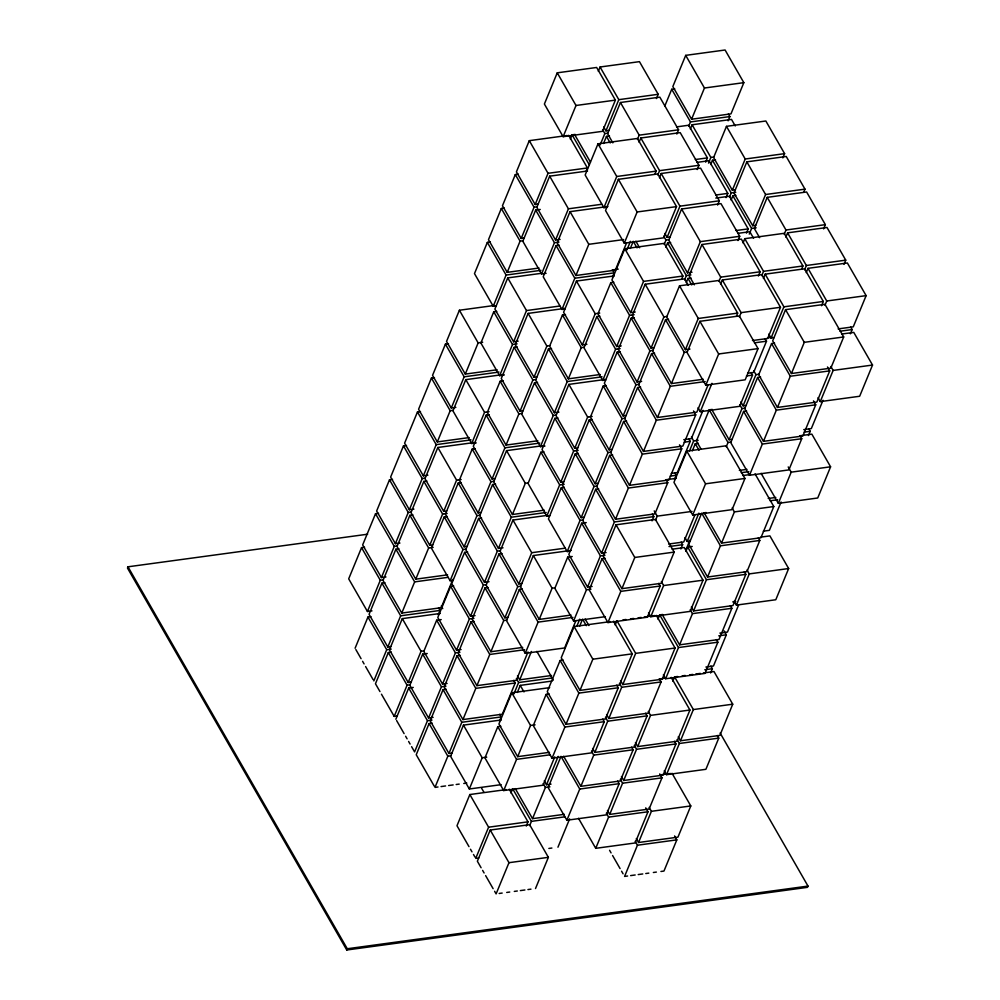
<?xml version="1.0" encoding="UTF-8"?>
<svg xmlns="http://www.w3.org/2000/svg" width="1000" height="1000" viewBox="0 0 1000 1000"><rect width="100%" height="100%" fill="white"/><g stroke="black" fill="none" stroke-linecap="round" stroke-linejoin="round"><path stroke-width="1.5" d="M367.625 534.212L127.987 566.8L127.475 568.05L346.763 950L807.487 887.337L808 886.087L720.125 733.037M364.575 547.225L361.55 547.638L348.688 578.837L367.438 611.487L371.975 610.875M378.55 513.312L375.525 513.725L362.663 544.925L381.413 577.575L385.962 576.962M392.537 479.387L389.5 479.8L376.637 511.012L395.387 543.663L399.938 543.05M406.512 445.475L403.475 445.887L390.625 477.088L409.375 509.75L413.913 509.137M420.487 411.562L417.463 411.975L404.6 443.175L423.35 475.838L427.887 475.213M434.462 377.65L431.438 378.062L418.575 409.263L437.325 441.925L469.15 437.587M448.45 343.738L445.412 344.15L432.55 375.35L451.3 408L455.85 407.388M494.237 305.487L459.4 310.238L446.538 341.438L465.288 374.087L497.1 369.762M490.387 241.988L487.35 242.4L474.487 273.6L493.237 306.262L496.275 305.85M504.363 208.075L501.325 208.487L488.475 239.688L507.225 272.35L539.038 268.025M518.337 174.163L515.312 174.575L502.45 205.775L521.2 238.438L524.225 238.025M567.163 135.512L529.288 140.662L516.425 171.863L535.175 204.513L538.212 204.1M557.25 72.825L544.388 104.038L563.138 136.688L602.525 131.325L615.388 100.125L596.638 67.475L557.25 72.825L576 105.487L563.138 136.688M367.438 611.487L380.3 580.288L361.55 547.638M381.413 577.575L394.275 546.375L375.525 513.725M395.387 543.663L408.25 512.463L389.5 479.8M409.375 509.75L422.225 478.55L403.475 445.887M423.35 475.838L436.213 444.637L417.463 411.975M437.325 441.925L450.188 410.725L431.438 378.062M451.3 408L464.162 376.8L445.412 344.15M465.288 374.087L478.15 342.887L459.4 310.238M493.237 306.262L506.1 275.062L487.35 242.4M507.225 272.35L520.075 241.15L501.325 208.487M521.2 238.438L534.062 207.237L515.312 174.575M535.175 204.513L548.038 173.312L529.288 140.662M355.087 648.25L367.95 617.05L370.975 616.638M384.95 582.725L381.925 583.138L369.062 614.338L387.812 646.988L390.85 646.575M398.938 548.8L395.9 549.212L383.038 580.413L401.788 613.075L441.188 607.712L452.875 579.35M412.912 514.888L409.888 515.3L397.025 546.5L415.775 579.163L447.587 574.837M426.887 480.975L423.862 481.388L411 512.587L429.75 545.25L432.775 544.837M474.2 442.525L437.837 447.475L424.975 478.675L443.725 511.337L446.763 510.925M503.675 374.487L465.8 379.65L452.938 410.85L471.688 443.5L476.225 442.887M496.788 311.4L493.75 311.812L480.887 343.013L499.637 375.675L504.188 375.05M541.062 273.363L507.738 277.9L494.875 309.1L513.625 341.763L518.162 341.138M540.237 209.45L535.688 210.075L522.825 241.275L541.575 273.925L546.125 273.312M587.55 171L549.663 176.163L536.812 207.362L555.562 240.012L560.1 239.4M570.35 139.088L572.1 134.838L575.138 134.425M598.312 71.263L600.062 67L639.45 61.65L658.2 94.3L656.45 98.562M373.837 680.9L386.7 649.7L367.95 617.05M387.812 646.988L400.675 615.788L381.925 583.138M401.788 613.075L414.65 581.875L395.9 549.212M415.775 579.163L428.638 547.962L409.888 515.3M429.75 545.25L442.612 514.05L423.862 481.388M443.725 511.337L456.587 480.125L437.837 447.475M471.688 443.5L484.55 412.3L465.8 379.65M499.637 375.675L512.5 344.475L493.75 311.812M513.625 341.763L526.487 310.562L507.738 277.9M541.575 273.925L554.438 242.725L535.688 210.075M555.562 240.012L568.413 208.812L549.663 176.163M586.263 170.8L587.425 167.963L568.675 135.3M391.362 652.138L388.325 652.55L375.462 683.75L379.963 691.587M440.188 613.475L402.3 618.625L389.45 649.825L408.2 682.487L411.225 682.075M447.275 516.475L444.237 516.888L431.375 548.088L450.125 580.75L453.162 580.337M461.25 482.562L458.225 482.975L445.363 514.175L464.113 546.825L467.137 546.413M475.225 448.65L472.2 449.062L459.338 480.262L478.088 512.913L481.112 512.5M489.212 414.725L486.175 415.138L473.312 446.337L492.062 479L495.1 478.587M503.188 380.812L500.15 381.225L487.3 412.425L506.05 445.087L537.863 440.763M517.163 346.9L514.138 347.312L501.275 378.512L520.025 411.175L523.05 410.763M564.475 308.45L528.112 313.4L515.25 344.6L534 377.262L537.038 376.85M559.1 245.162L556.075 245.575L543.212 276.775L561.962 309.425L564.987 309.012M607.925 206.5L570.05 211.65L557.188 242.85L575.938 275.512L615.325 270.15L626.438 243.212M654.975 173.962L656.15 171.125L637.4 138.463L598 143.825L585.15 175.025L603.9 207.688L606.925 207.275M600.163 144.925L604.837 133.575L602.587 129.662M608.987 130.45L605.95 130.863L618.812 99.663L600.062 67M603.538 143.512L606.462 136.412L609.5 136M676.838 134.062L678.587 129.8L659.837 97.15L620.438 102.5L607.587 133.7L612.837 142.85M397.25 715.987L394.212 716.4L407.075 685.2L388.325 652.55M408.2 682.487L421.05 651.287L402.3 618.625M450.125 580.75L462.987 549.538L444.237 516.888M464.113 546.825L476.975 515.625L458.225 482.975M478.088 512.913L490.95 481.712L472.2 449.062M492.062 479L504.925 447.8L486.175 415.138M506.05 445.087L518.9 413.888L500.15 381.225M520.025 411.175L532.888 379.975L514.138 347.312M534 377.262L546.862 346.05L528.112 313.4M561.962 309.425L574.825 278.225L556.075 245.575M575.938 275.512L588.8 244.312L570.05 211.65M603.9 207.688L616.75 176.488L598 143.825M438.312 614.688L440.062 610.438L438.562 607.825M395.85 719.237L408.713 688.037L413.25 687.425M427.225 653.512L422.688 654.125L409.825 685.325L428.575 717.987L433.125 717.362M441.213 619.6L436.662 620.212L423.8 651.413L442.55 684.075L447.1 683.45M453.675 585.887L450.637 586.3L437.788 617.5L456.538 650.163L461.075 649.538M467.65 551.975L464.625 552.388L451.763 583.587L470.513 616.237L475.05 615.625M481.625 518.062L478.6 518.462L465.737 549.675L484.487 582.325L489.038 581.712M495.613 484.137L492.575 484.55L479.712 515.75L498.462 548.413L503.013 547.8M542.925 445.688L506.562 450.637L493.7 481.838L512.45 514.5L544.263 510.175M537.55 382.4L534.513 382.812L521.65 414.012L540.4 446.675L544.95 446.05M551.525 348.488L548.488 348.9L535.638 380.1L554.388 412.75L558.925 412.137M565.5 314.575L562.475 314.975L549.612 346.188L568.362 378.837L600.175 374.513M614.325 275.912L576.45 281.062L563.587 312.262L582.337 344.925L586.888 344.312M618.387 179.325L605.525 210.525L624.275 243.188L663.662 237.825L676.525 206.625L657.775 173.962L618.387 179.325L637.137 211.975L624.275 243.188M637.438 139.412L639.188 135.162L620.438 102.5M639.075 142.25L640.825 138L680.212 132.637L698.962 165.3L697.212 169.55M664.712 106.287L671.725 89.275L674.75 88.863M685.7 55.362L672.837 86.562L691.587 119.213L730.987 113.863L743.838 82.662L725.088 50L685.7 55.362L704.45 88.012L691.587 119.213M408.713 688.037L427.463 720.7L414.6 751.9L411.6 746.675M428.575 717.987L441.438 686.787L422.688 654.125M442.55 684.075L455.412 652.875L436.662 620.212M456.538 650.163L469.387 618.95L450.637 586.3M470.513 616.237L483.375 585.037L464.625 552.388M484.487 582.325L497.35 551.125L478.6 518.462M498.462 548.413L511.325 517.212L492.575 484.55M512.45 514.5L525.312 483.3L506.562 450.637M540.4 446.675L553.263 415.462L534.513 382.812M554.388 412.75L567.238 381.55L548.488 348.9M568.362 378.837L581.225 347.638L562.475 314.975M582.337 344.925L595.2 313.725L576.45 281.062M612.463 277.125L614.212 272.863L612.712 270.25M432.113 723.125L429.087 723.538L416.225 754.737L434.225 786.087M446.1 689.212L443.062 689.625L430.2 720.825L448.95 753.487L451.987 753.075M460.075 655.3L457.05 655.713L444.188 686.912L462.938 719.575L502.325 714.212L515.188 683.012L513.688 680.4M474.05 621.388L471.025 621.8L458.162 653L476.912 685.65L516.3 680.3L528 651.938M488.038 587.463L485 587.875L472.137 619.087L490.887 651.737L522.712 647.412M502.013 553.55L498.975 553.962L486.125 585.163L504.875 617.825L507.9 617.413M546.287 515.513L512.962 520.05L500.1 551.25L518.85 583.913L521.875 583.5M543.95 451.812L540.913 452.225L528.05 483.425L546.8 516.087L549.837 515.675M557.925 417.9L554.9 418.312L542.038 449.513L560.788 482.163L563.812 481.75M605.237 379.45L568.875 384.387L556.013 415.6L574.763 448.25L577.788 447.837M599.862 316.15L596.825 316.562L583.975 347.762L602.725 380.425L605.75 380.012M613.837 282.238L610.812 282.65L597.95 313.85L616.7 346.512L621.237 345.887M681.762 278.875L682.925 276.038L664.175 243.375L624.788 248.738L611.925 279.938L630.675 312.6L635.225 311.975M626.938 249.838L630.45 241.325M657.825 174.913L659.575 170.662L640.825 138M630.325 248.425L633.25 241.325L637 247.862M659.45 177.75L661.2 173.5L700.6 168.137L719.35 200.8L717.588 205.05M346.763 950L347.275 948.75L127.987 566.8M688.713 126.188L690.475 121.925L671.725 89.275M690.35 129.025L692.1 124.775L731.5 119.412L735.25 125.95M429.087 723.538L447.837 756.2L434.975 787.4L438.013 786.988M448.95 753.487L461.812 722.288L443.062 689.625M462.938 719.575L475.8 688.363L457.05 655.713M476.912 685.65L489.775 654.45L471.025 621.8M490.887 651.737L503.75 620.538L485 587.875M504.875 617.825L517.725 586.625L498.975 553.962M518.85 583.913L531.712 552.712L512.962 520.05M546.8 516.087L559.663 484.875L540.913 452.225M560.788 482.163L573.65 450.962L554.9 418.312M574.763 448.25L587.625 417.05L568.875 384.387M602.725 380.425L615.575 349.225L596.825 316.562M616.7 346.512L629.562 315.312L610.812 282.65M630.675 312.6L643.538 281.388L624.788 248.738M501.325 719.975L463.45 725.125L450.588 756.325L469.338 788.988L501.15 784.65M522.388 589.05L519.362 589.462L506.5 620.662L525.25 653.325L564.637 647.962L575.75 621.013M571.213 550.4L533.337 555.55L520.475 586.75L539.225 619.412L571.05 615.075M564.325 487.312L561.3 487.725L548.438 518.925L567.188 551.575L570.212 551.163M578.3 453.387L575.275 453.8L562.413 485.012L581.163 517.663L584.2 517.25M592.288 419.475L589.25 419.888L576.388 451.087L595.138 483.75L598.175 483.338M606.263 385.562L603.237 385.975L590.375 417.175L609.125 449.837L612.15 449.425M620.237 351.65L617.212 352.062L604.35 383.263L623.1 415.925L626.125 415.513M634.225 317.738L631.188 318.15L618.325 349.35L637.075 382.013L641.625 381.388M688.312 285.4L684.562 278.875L645.163 284.237L632.312 315.438L651.062 348.088L654.087 347.675M664.225 244.325L665.975 240.075L663.725 236.15M670.125 236.95L667.087 237.362L679.95 206.163L661.2 173.5M665.85 247.162L667.6 242.913L670.638 242.5M737.975 240.55L739.725 236.3L720.975 203.637L681.587 209L668.725 240.2L687.475 272.85L692.025 272.238M705.675 162.15L707.425 157.9L688.675 125.237L676.55 126.888M708.512 163.1L710.85 157.425L692.1 124.775M728.112 120.825L729.862 116.575L728.363 113.963M710.725 164.525L712.487 160.263L715.512 159.85M782.85 157.912L784.6 153.65L765.85 121L726.462 126.35L713.6 157.55L732.35 190.212L735.375 189.8M469.338 788.988L482.2 757.775L463.45 725.125M525.25 653.325L538.112 622.125L519.362 589.462M539.225 619.412L552.087 588.212L533.337 555.55M567.188 551.575L580.05 520.375L561.3 487.725M581.163 517.663L594.025 486.463L575.275 453.8M595.138 483.75L608 452.55L589.25 419.888M609.125 449.837L621.987 418.638L603.237 385.975M623.1 415.925L635.962 384.725L617.212 352.062M637.075 382.013L649.938 350.8L631.188 318.15M651.062 348.088L663.913 316.887L645.163 284.237M499.45 721.175L501.213 716.925L499.712 714.312M506.213 789.587L469.85 794.538L456.987 825.738L468.988 846.637M500.838 726.287L497.8 726.7L484.95 757.913L503.7 790.562L543.088 785.212L554.775 756.838M549.663 687.638L511.788 692.788L498.925 723.988L517.675 756.65L549.487 752.325M572.238 556.512L567.7 557.137L554.837 588.337L573.587 620.988L605.4 616.663M586.225 522.6L581.675 523.212L568.812 554.425L587.562 587.075L592.112 586.462M598.688 488.888L595.65 489.3L582.8 520.5L601.55 553.162L606.087 552.55M612.663 454.975L609.637 455.387L596.775 486.587L615.525 519.25L654.912 513.888L667.775 482.688L666.275 480.075M626.638 421.062L623.612 421.475L610.75 452.675L629.5 485.337L668.9 479.975L681.75 448.775L679.5 444.85M640.625 387.15L637.587 387.562L624.725 418.762L643.475 451.413L682.875 446.062L695.738 414.862L693.487 410.938M654.6 353.237L651.575 353.65L638.713 384.85L657.463 417.5L696.85 412.15L707.962 385.2M668.575 319.312L665.55 319.725L652.688 350.938L671.438 383.587L703.25 379.263M736.5 315.95L737.675 313.113L718.925 280.462L679.525 285.812L666.663 317.013L685.413 349.675L689.963 349.062M513.938 693.888L518.612 682.537L516.362 678.625M551.55 675.5L519.725 679.825L531.425 651.462M684.6 279.825L686.35 275.575L667.6 242.913M687.475 272.85L700.337 241.65L681.587 209M517.325 692.475L520.237 685.387L552.062 681.05M686.237 282.663L687.987 278.412L691.012 278M758.35 276.05L760.113 271.788L741.363 239.137L701.963 244.5L689.1 275.7L694.35 284.837M726.05 197.65L727.812 193.388L709.062 160.738L696.938 162.387M729.475 197.175L731.237 192.925L712.487 160.263M732.35 190.212L745.212 159.012L726.462 126.35M731.112 200.025L732.862 195.763L735.888 195.35M803.812 191.988L804.987 189.15L786.237 156.488L746.838 161.85L733.975 193.05L752.725 225.712L755.763 225.3M469.85 794.538L488.6 827.188L475.737 858.388L478.762 857.987M503.7 790.562L516.55 759.362L497.8 726.7M517.675 756.65L530.538 725.45L511.788 692.788M573.587 620.988L586.45 589.788L567.7 557.137M587.562 587.075L600.425 555.875L581.675 523.212M601.55 553.162L614.4 521.962L595.65 489.3M615.525 519.25L628.387 488.05L609.637 455.387M629.5 485.337L642.362 454.137L623.612 421.475M643.475 451.413L656.338 420.213L637.587 387.562M657.463 417.5L670.325 386.3L651.575 353.65M671.438 383.587L684.3 352.388L665.55 319.725M685.413 349.675L698.275 318.475L679.525 285.812M535.513 888.538L548.375 857.337L529.625 824.675L490.225 830.037L477.362 861.237L481.112 867.763M549.175 693.962L546.138 694.375L533.288 725.575L552.038 758.238L591.425 752.875L604.288 721.675L602.788 719.062M563.15 660.05L560.125 660.462L547.263 691.663L566.013 724.312L605.4 718.962L618.263 687.763L616.763 685.15M610.462 621.6L574.1 626.55L561.237 657.75L579.987 690.4L619.388 685.05L632.238 653.85L613.488 621.188M605.087 558.3L602.062 558.713L589.2 589.913L607.95 622.575L647.337 617.212L660.2 586.013L658.7 583.4M616.038 524.8L603.175 556L621.925 588.663L661.312 583.3L674.175 552.1L655.425 519.438L616.038 524.8L634.788 557.463L621.925 588.663M699.912 321.312L687.05 352.512L705.8 385.175L745.188 379.812L758.05 348.612L739.3 315.95L699.912 321.312L718.662 353.975L705.8 385.175M576.838 626.225L579.763 619.138M718.962 281.413L720.713 277.15L701.963 244.5M510.913 792.962L512.663 788.713L531.413 821.363L529.663 825.625M579.637 626.225L582.562 619.138L586.312 625.675M720.588 284.25L722.35 279.988L761.737 274.637L780.487 307.288L767.625 338.488L752.475 340.55M746.438 233.15L748.188 228.888L729.438 196.238L715.8 198.088M743.025 242.925L744.788 238.675L784.175 233.312L802.925 265.975L801.762 268.812M749.275 234.1L751.612 228.425L732.862 195.763M752.725 225.712L765.588 194.513L746.838 161.85M823.612 228.9L825.362 224.65L806.612 191.988L767.225 197.35L754.362 228.55L759.613 237.7M490.225 830.037L508.975 862.688L496.112 893.888L494.613 891.275M552.038 758.238L564.888 727.038L546.138 694.375M566.013 724.312L578.875 693.112L560.125 660.462M579.987 690.4L592.85 659.2L574.1 626.55M607.95 622.575L620.812 591.375L602.062 558.713M526.237 826.087L527.987 821.838L509.237 789.175M652.05 520.862L653.8 516.6L652.3 513.987M564.35 814.325L532.537 818.65L545.4 787.45L543.15 783.538M551.062 784.125L546.512 784.737L558.2 756.375M655.475 520.388L657.225 516.138L654.225 510.913M751.025 372.512L752.525 375.125L739.675 406.325L700.275 411.675L711.963 383.312M739.338 316.9L741.1 312.65L722.35 279.988M674.488 479.538L676.237 475.275L674.737 472.663M688.713 438.75L690.212 441.362L677.35 472.562L671.3 473.387M703.025 410.288L691.338 438.65L683.763 439.688M615.163 624.975L616.912 620.725L635.662 653.375L622.812 684.575L662.2 679.225L675.062 648.025L656.312 615.363M686.812 451.15L673.95 482.35L692.7 515.013L732.087 509.65L744.95 478.45L726.2 445.788L686.812 451.15L705.562 483.8L692.7 515.013M689.55 450.825L693.637 440.9L691.388 436.987M761.775 275.587L763.538 271.325L744.788 238.675M692.35 450.838L695.275 443.738L698.3 443.325M712.275 409.412L709.25 409.825L696.388 441.025L700.888 448.862M763.413 278.425L765.163 274.163L804.562 268.812L823.312 301.462L821.55 305.725M784.212 234.262L785.975 230.012L767.225 197.35M785.85 237.1L787.6 232.85L827 227.488L845.75 260.15L843.988 264.4M566.888 820.238L579.75 789.038L561 756.375L548.138 787.575L566.888 820.238L606.287 814.875L619.15 783.675L617.65 781.062M631.625 747.15L633.125 749.762L620.262 780.962L580.875 786.325L593.737 755.125L591.487 751.2M645.6 713.238L647.1 715.85L634.237 747.05L594.85 752.412L607.712 721.213L605.462 717.288M659.587 679.325L661.087 681.938L648.225 713.138L608.825 718.5L621.688 687.288L619.438 683.375M672.15 549.188L684.262 547.537L703.012 580.188L690.163 611.388L650.763 616.75L663.625 585.55L661.375 581.625M557.95 847.212L569.637 818.85M680.888 548.95L682.638 544.688L681.137 542.075M694.862 515.037L683.75 541.975L668.6 544.038M765.013 338.587L766.513 341.2L753.65 372.413L747.588 373.237M690.212 541.1L687.188 541.512L698.875 513.15M726.25 446.737L728 442.488L709.25 409.825M732.15 439.363L729.112 439.775L741.975 408.575L739.725 404.65M746.125 405.45L743.1 405.85L755.95 374.65L753.713 370.737M774.087 337.612L771.05 338.025L783.913 306.825L765.163 274.163M685.837 550.05L689.925 540.125M657.987 619.15L659.737 614.9L662.763 614.487M685.938 551.325L687.7 547.062L692.237 546.45M746.637 411L743.612 411.413L730.75 442.612L749.5 475.262L788.888 469.913L801.75 438.713L800.25 436.1M760.612 377.088L757.588 377.5L744.725 408.7L763.475 441.35L802.875 436L815.725 404.8L813.475 400.875M774.6 343.162L771.562 343.575L758.7 374.787L777.45 407.438L816.85 402.075L829.712 370.875L827.463 366.962M785.55 309.662L772.688 340.863L791.438 373.525L830.825 368.162L843.688 336.962L824.938 304.312L785.55 309.662L804.287 342.325L791.438 373.525M804.6 269.762L806.35 265.5L787.6 232.85M806.225 272.6L807.987 268.337L847.375 262.987L866.125 295.637L853.263 326.85L838.112 328.9M645.738 807.85L647.987 811.775L635.125 842.975L595.737 848.325L608.587 817.125L606.337 813.213M659.712 773.938L661.963 777.85L649.1 809.05L609.712 814.412L622.575 783.213L620.325 779.287M674.45 741.325L675.95 743.938L663.088 775.138L623.688 780.5L636.55 749.3L634.3 745.375M671.175 677.362L689.925 710.025L677.062 741.225L637.675 746.587L650.525 715.387L648.275 711.462M716.375 639.587L717.875 642.2L705.025 673.4L665.625 678.75L678.487 647.55L659.737 614.9M730.362 605.675L731.862 608.288L719 639.487L679.6 644.837L692.463 613.638L690.212 609.725M744.338 571.75L745.837 574.362L732.975 605.562L693.587 610.925L706.438 579.725L687.7 547.062M707.562 577.013L720.425 545.812L701.675 513.15L688.812 544.35L707.562 577.013L746.95 571.65L759.812 540.45L758.312 537.837M755.05 473.875L773.8 506.538L760.938 537.737L721.538 543.1L734.4 511.9L732.15 507.975M749.5 475.262L762.362 444.062L743.612 411.413M763.475 441.35L776.338 410.15L757.588 377.5M777.45 407.438L790.312 376.238L771.562 343.575M824.975 305.25L826.737 301L807.987 268.337M672.85 681.162L674.6 676.9L677.625 676.488M635.188 841.3L637.438 845.212L624.575 876.425L627.6 876.012M672.05 773.288L690.8 805.95L677.95 837.15L638.55 842.5L651.413 811.3L649.163 807.387M717.262 735.5L718.763 738.112L705.9 769.312L666.513 774.675L679.375 743.475L677.125 739.55M703.388 672.987L713.988 671.538L732.738 704.2L719.875 735.4L680.487 740.763L693.35 709.562L674.6 676.9M760.812 537.125L769.9 535.887L788.65 568.538L775.8 599.75L736.4 605.1L749.262 573.9L747.013 569.987M799.725 435.788L811.838 434.137L830.588 466.8L817.725 498L778.337 503.363L791.2 472.163L788.2 466.938M841.65 334.05L853.775 332.4L872.525 365.05L859.663 396.262L820.275 401.613L833.138 370.412L830.888 366.5M710.612 672.962L712.362 668.7L710.863 666.087M724.087 630.875L726.338 634.788L713.475 665.987L705.9 667.025M738.562 605.125L727.463 632.075L719.887 633.112M781.087 501.962L769.388 530.337L763.337 531.163M808.462 435.562L810.212 431.3L808.713 428.688M823.025 400.225L811.325 428.587L803.75 429.625M850.387 333.812L852.15 329.562L850.65 326.95M674.575 835.938L676.825 839.862L663.962 871.062L660.938 871.475M576 105.487L615.388 100.125M618.812 99.663L658.2 94.3M704.45 88.012L743.838 82.662M604.837 133.575L607.863 133.162M690.475 121.925L729.862 116.575M639.188 135.162L678.587 129.8M548.038 173.312L587.425 167.963M695.3 159.537L707.425 157.9M710.85 157.425L713.888 157.012M616.75 176.488L656.15 171.125M659.575 170.662L698.962 165.3M745.212 159.012L784.6 153.65M534.062 207.237L537.087 206.825M568.413 208.812L601.75 204.275M715.688 195.037L727.812 193.388M731.237 192.925L735.775 192.312M637.137 211.975L676.525 206.625M679.95 206.163L719.35 200.8M765.588 194.513L804.987 189.15M520.075 241.15L523.112 240.738M554.438 242.725L558.987 242.113M588.8 244.312L623.65 239.575M665.975 240.075L669 239.662M736.062 230.538L748.188 228.888M751.612 228.425L756.162 227.8M737.7 233.375L749.812 231.725L753.562 238.263M700.337 241.65L739.725 236.3M785.975 230.012L825.362 224.65M506.1 275.062L540.95 270.325M612.188 269.95L618.237 269.125M574.825 278.225L614.212 272.863M643.538 281.388L682.925 276.038M686.35 275.575L690.9 274.95M720.713 277.15L760.113 271.788M763.538 271.325L802.925 265.975M806.35 265.5L845.75 260.15M526.487 310.562L559.812 306.025M595.2 313.725L599.75 313.1M629.562 315.312L634.1 314.688M663.913 316.887L666.95 316.475M478.15 342.887L482.688 342.275M698.275 318.475L737.675 313.113M741.1 312.65L780.487 307.288M783.913 306.825L823.312 301.462M826.737 301L866.125 295.637M512.5 344.475L517.05 343.85M546.862 346.05L549.888 345.637M581.225 347.638L584.25 347.225M615.575 349.225L620.125 348.6M649.938 350.8L652.975 350.387M464.162 376.8L499.012 372.062M767.513 337.875L772.05 337.262M684.3 352.388L687.325 351.975M754.388 342.85L766.513 341.2M840.025 331.213L852.15 329.562M718.662 353.975L758.05 348.612M804.287 342.325L843.688 336.962M532.888 379.975L535.913 379.562M567.238 381.55L602.087 376.812M635.962 384.725L638.987 384.312M450.188 410.725L453.212 410.312M670.325 386.3L705.163 381.562M746.475 375.95L752.525 375.125M755.95 374.65L758.988 374.237M484.55 412.3L489.087 411.688M790.312 376.238L829.712 370.875M833.138 370.412L872.525 365.05M518.9 413.888L521.938 413.475M553.263 415.462L556.3 415.05M587.625 417.05L592.163 416.438M621.987 418.638L625.013 418.225M436.213 444.637L471.05 439.888M656.338 420.213L695.738 414.862M741.975 408.575L745.013 408.162M776.338 410.15L815.725 404.8M504.925 447.8L539.775 443.062M573.65 450.962L578.188 450.35M608 452.55L611.038 452.137M684.15 442.188L690.212 441.362M693.637 440.9L698.188 440.288M422.225 478.55L425.262 478.137M642.362 454.137L681.75 448.775M728 442.488L731.025 442.075M804.15 432.125L810.212 431.3M456.587 480.125L461.138 479.513M762.362 444.062L801.75 438.713M490.95 481.712L493.975 481.3M525.312 483.3L528.337 482.887M559.663 484.875L564.212 484.263M594.025 486.463L597.05 486.05M670.175 476.1L676.237 475.275M408.25 512.463L411.287 512.05M665.75 479.775L676.35 478.325M739.375 470.387L746.963 469.363M628.387 488.05L667.775 482.688M741.287 472.688L748.863 471.662M442.612 514.05L447.15 513.425M742.925 475.525L750.5 474.5M705.562 483.8L744.95 478.45M791.2 472.163L830.588 466.8M476.975 515.625L480 515.212M511.325 517.212L546.175 512.475M580.05 520.375L583.075 519.963M394.275 546.375L397.3 545.962M768.225 498.475L775.8 497.45M614.4 521.962L653.8 516.6M657.225 516.138L692.075 511.4M770.138 500.775L777.712 499.75M428.638 547.962L433.175 547.337M703.188 512.95L706.213 512.537M734.4 511.9L773.8 506.538M462.987 549.538L466.025 549.125M497.35 551.125L500.375 550.712M531.712 552.712L565.037 548.175M380.3 580.288L383.325 579.875M600.425 555.875L604.975 555.262M669 546.55L682.638 544.688M414.65 581.875L447.987 577.337M634.788 557.463L674.175 552.1M720.425 545.812L759.812 540.45M483.375 585.037L486.4 584.625M517.725 586.625L520.763 586.213M552.087 588.212L555.125 587.8M586.45 589.788L590.988 589.175M400.675 615.788L440.062 610.438M620.812 591.375L660.2 586.013M663.625 585.55L703.012 580.188M706.438 579.725L745.837 574.362M749.262 573.9L788.65 568.538M469.387 618.95L473.938 618.337M503.75 620.538L506.788 620.125M538.112 622.125L572.962 617.388M732.738 601.9L735.775 601.487M386.7 649.7L391.238 649.087M622.975 619.9L626.013 619.487M630.55 618.862L633.587 618.45M638.125 617.837L641.162 617.425M644.188 617.013L654.8 615.562M692.463 613.638L731.862 608.288M421.05 651.287L424.087 650.875M455.412 652.875L459.963 652.25M489.775 654.45L524.625 649.712M718.763 635.825L726.338 634.788M592.85 659.2L632.238 653.85M635.662 653.375L675.062 648.025M678.487 647.55L717.875 642.2M407.075 685.2L410.112 684.788M441.438 686.787L445.975 686.162M475.8 688.363L515.188 683.012M518.612 682.537L551.95 678.012M704.788 669.737L712.362 668.7M659.05 679.013L665.113 678.188M682.175 675.875L685.2 675.462M689.75 674.837L692.775 674.425M695.812 674.013L700.35 673.4M578.875 693.112L618.263 687.763M621.688 687.288L661.087 681.938M427.463 720.7L432 720.075M461.812 722.288L501.213 716.925M530.538 725.45L535.075 724.825M564.888 727.038L604.288 721.675M607.712 721.213L647.1 715.85M650.525 715.387L689.925 710.025M693.35 709.562L732.738 704.2M447.837 756.2L450.863 755.788M482.2 757.775L486.737 757.163M516.55 759.362L549.888 754.825M593.737 755.125L633.125 749.762M636.55 749.3L675.95 743.938M679.375 743.475L718.763 738.112M441.037 786.575L445.588 785.95M448.612 785.537L453.162 784.925M456.188 784.513L459.212 784.1M463.762 783.487L466.8 783.075M545.4 787.45L549.938 786.838M659.938 774.938L670.537 773.487M579.75 789.038L619.15 783.675M622.575 783.213L661.963 777.85M488.6 827.188L527.987 821.838M531.413 821.363L564.75 816.838M608.587 817.125L647.987 811.775M651.413 811.3L690.8 805.95M548.862 848.45L551.888 848.037M508.975 862.688L548.375 857.337M637.438 845.212L676.825 839.862M499.15 893.475L502.175 893.062M506.725 892.45L509.75 892.038M514.3 891.413L517.325 891M520.363 890.6L524.9 889.975M527.938 889.562L530.962 889.15M630.638 875.6L635.175 874.975M638.212 874.562L642.75 873.95M645.788 873.538L648.812 873.125M653.363 872.5L656.388 872.087M347.275 948.75L808 886.087M818.025 397.7L820.275 401.613M768.8 334.113L771.05 338.025M603.7 126.95L605.95 130.863M664.837 233.438L667.087 237.362M606.462 136.412L610.212 142.95M687.987 278.412L691.737 284.938M740.85 401.938L743.1 405.85M574.725 134.738L590.475 162.162M635.862 241.225L639.612 247.763M572.1 134.838L589.35 164.875M761.087 473.312L778.337 503.363M711.862 409.725L729.112 439.775M698.025 407.762L700.275 411.675M695.275 443.738L699.025 450.275M704.287 513.05L721.538 543.1M734.15 601.188L736.4 605.1M684.938 537.6L687.188 541.512M691.338 607.013L693.587 610.925M662.35 614.8L679.6 644.837M648.512 612.837L650.763 616.75M663.375 674.837L665.625 678.75M678.238 736.838L680.487 740.763M585.175 619.038L588.925 625.562M620.562 680.662L622.812 684.575M664.262 770.763L666.513 774.675M635.425 742.663L637.675 746.587M606.575 714.575L608.825 718.5M621.438 776.575L623.688 780.5M536.838 651.363L553.337 680.113M592.6 748.487L594.85 752.412M636.3 838.587L638.55 842.5M607.463 810.5L609.712 814.412M517.475 675.913L519.725 679.825M563.625 756.275L580.875 786.325M520.237 685.387L523.987 691.912M609.575 850.288L611.075 852.9M612.575 855.512L620.075 868.587M621.575 871.2L623.075 873.812M578.488 818.288L595.737 848.325M544.263 780.825L546.512 784.737M441.238 606.05L442.738 608.663M515.288 788.612L532.537 818.65M481.675 788.337L483.925 792.25M355.838 649.55L361.087 658.7M362.587 661.312L364.087 663.925M365.588 666.538L373.088 679.6M381.463 694.2L394.212 716.4M396.6 720.55L404.1 733.612M405.6 736.225L407.1 738.838M408.6 741.45L410.1 744.062M470.487 849.25L471.987 851.862M473.488 854.475L474.988 857.087M482.612 870.375L484.113 872.987M485.613 875.6L493.113 888.662"/></g></svg>
